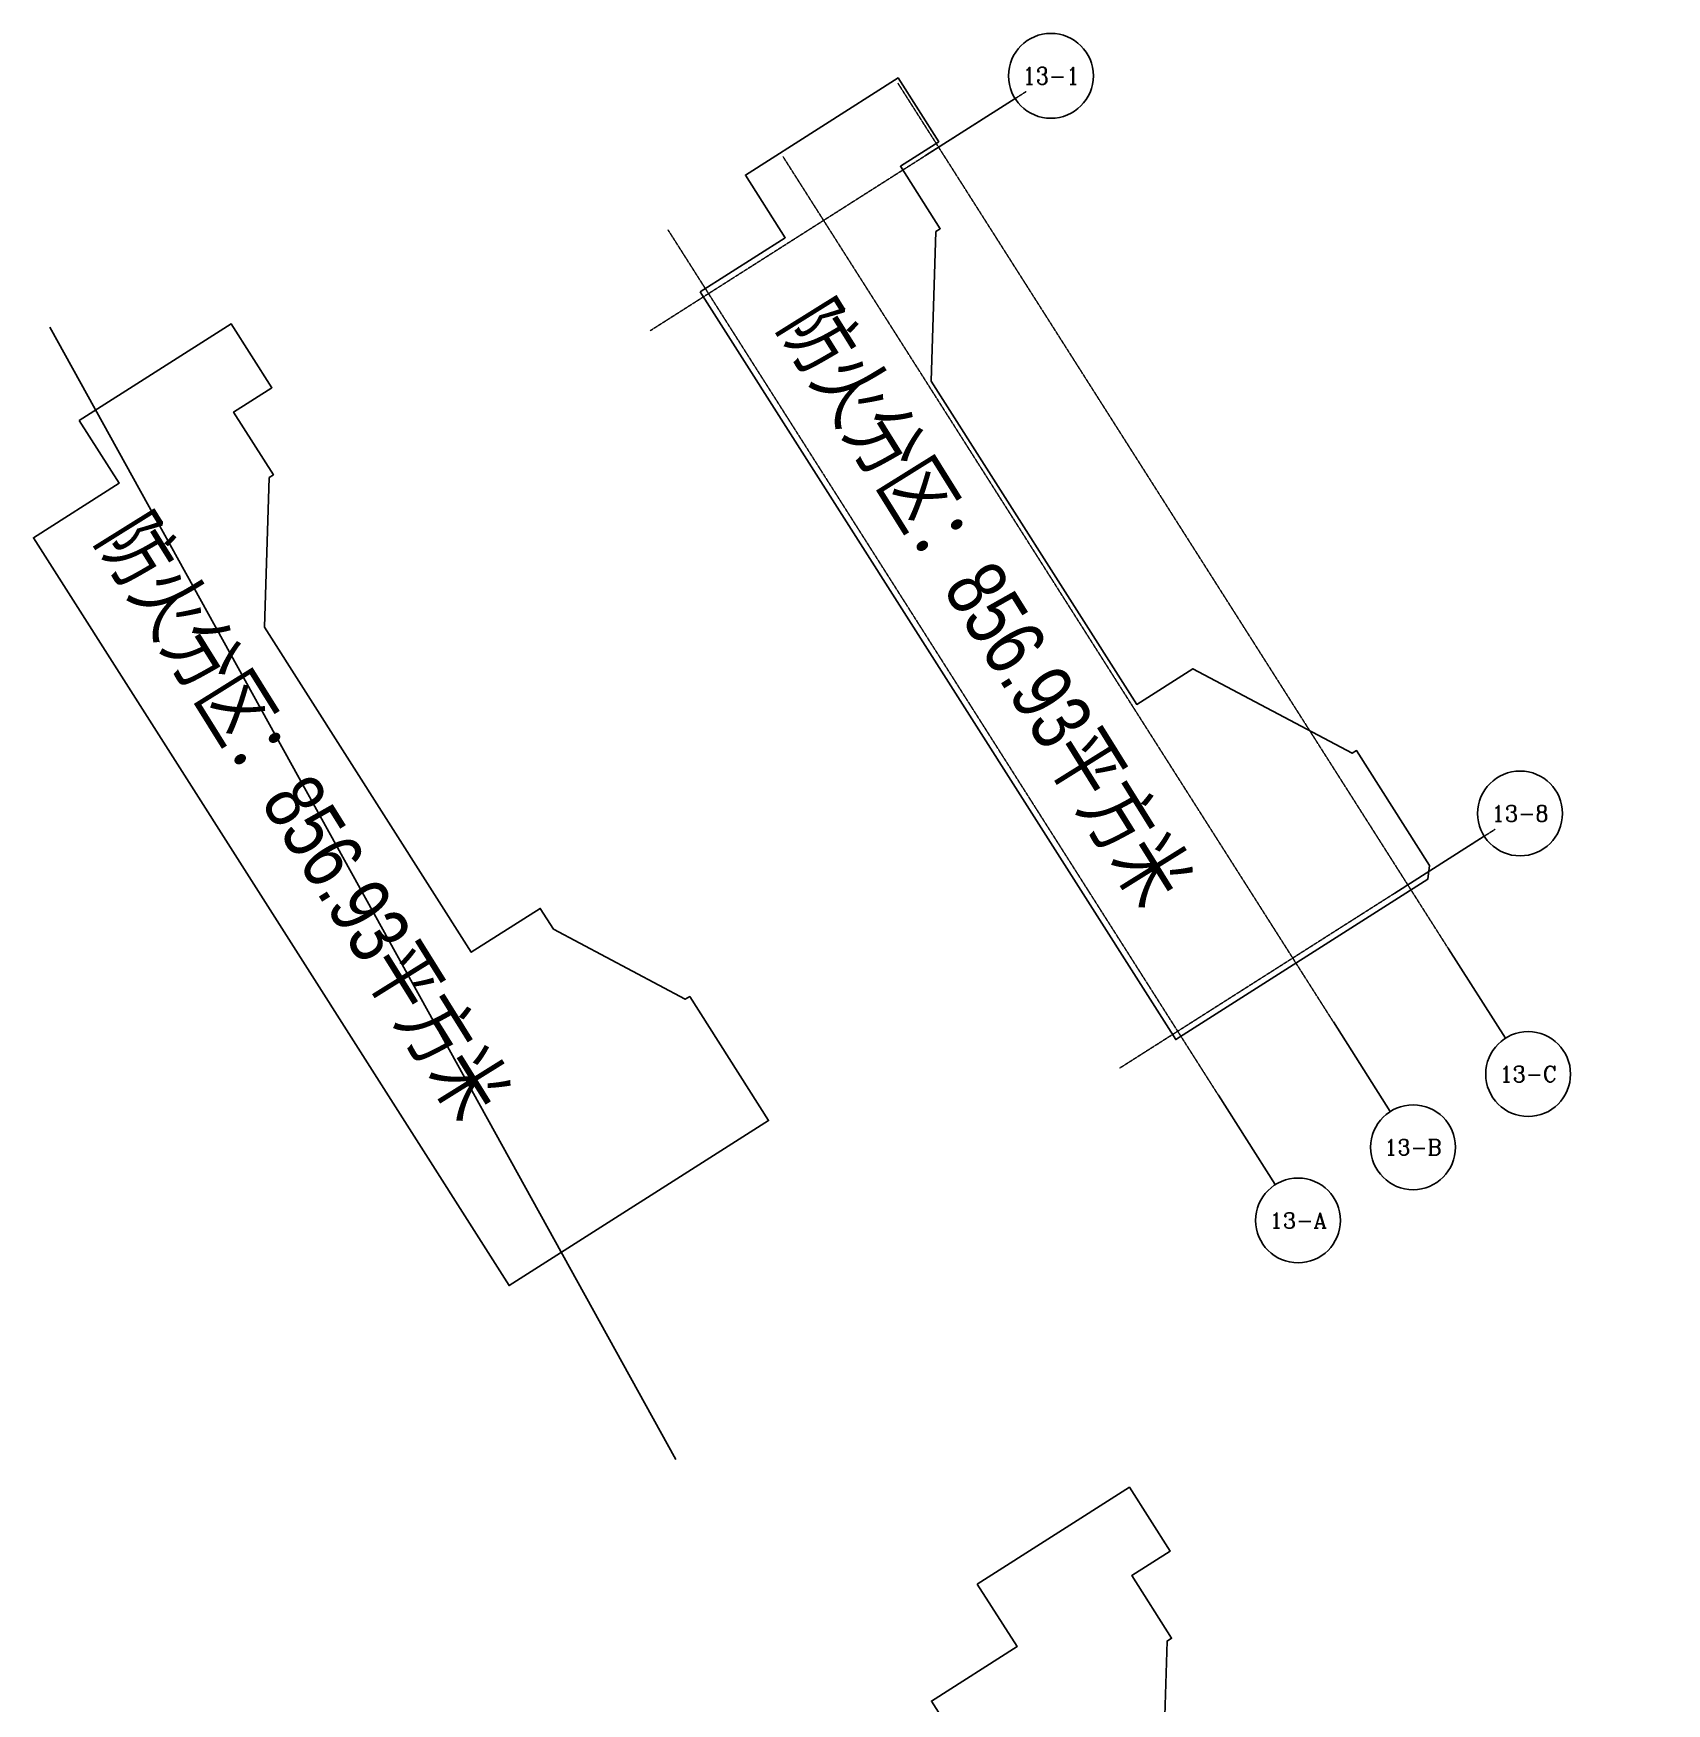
# Model space of a CAD drawing. Extents: x -46296 to 410892, y -135666 to 238728.
# Drawn here: x -46296 to 61509, y 83559 to 193798 of the extents above; entities that cross this region are included whole.
import ezdxf
from ezdxf.enums import TextEntityAlignment as Align

# ---------------------------------------------------------------- set-up
doc = ezdxf.new("R2010")
doc.units = 0
doc.header["$LTSCALE"] = 10
doc.header["$MEASUREMENT"] = 0
doc.linetypes.add('DOTE', pattern=[2.42, 2, -0.2, 0.02, -0.2])
for name, color, linetype in [('0 @ 1', 7, 'Continuous'), ('01-标注_轴线坐标', 132, 'Continuous'), ('02-TEXT_轴号', 7, 'Continuous'), ('A-TECH_结构', 21, 'Continuous'), ('A_AXIS-轴线', 36, 'DOTE'), ('AXIS_TEXT', 7, 'Continuous'), ('看线', 241, 'Continuous')]:
    doc.layers.add(name, color=color, linetype=linetype)
doc.styles.add('_TCH_AXIS', font='COMPLEX', dxfattribs={"bigfont": 'GBCBIG'})
doc.styles.add('Arial', font='arial.ttf', dxfattribs={"width": 0.75, "height": 2.5})
doc.styles.add('COMPLEX', font='COMPLEX')

# ---------------------------------------------------------------- blocks, each defined once
blk = doc.blocks.new('_AXISO')
blk.add_circle((0, 0), 0.5)
at = {"layer": 'AXIS_TEXT', "style": 'COMPLEX', "width": 1.041667}
blk.add_attdef('A', text='', height=0.56, dxfattribs=at).set_placement((-0.25, -0.28), (0.25, -0.28), align=Align.FIT)

msp = doc.modelspace()

# ---------------------------------------------------------------- linework, layer by layer
at = {"layer": '01-标注_轴线坐标'}
for p, q in [((12600.2, 185738.6), (18506.6, 189495.5)), ((43567.6, 137052.9), (49474, 140809.7)), ((47108.3, 133379.2), (50865.2, 127472.8)), ((39514.4, 128549), (43271.3, 122642.5)), ((31920.4, 123718.7), (35677.3, 117812.3))]:
    msp.add_line(p, q, dxfattribs=at)
at = {"layer": 'A-TECH_结构'}
for points in [[(-2282.7, 176746.2), (3328.4, 180315.2), (698.5, 184449.7), (10781.7, 190863.2), (13465.1, 186644.4), (10933.8, 185034.3), (13563.6, 180899.8), (13269.1, 180712.5), (12962.6, 170851.6), (26538.2, 149509.2), (30246.1, 151867.7), (40752.9, 146283.8), (41040.4, 146463.4), (45868, 138869.4), (45748.5, 137966), (29114.1, 127385.4), (-2282.7, 176746.2)], [(-43272.7, 168240.9), (-33231.7, 174627.6), (-30548.2, 170408.8), (-33079.6, 168798.7), (-30449.8, 164664.2), (-30744.2, 164476.9), (-31050.8, 154615.9), (-17395, 133146.8), (-12838.7, 136045), (-11967.2, 134674.9), (-3263.7, 130046.7), (-2976.7, 130229.2), (2229.3, 122044.7), (-14899.3, 111149.8), (-46296.1, 160510.6), (-40642.8, 164106.4), (-43272.7, 168240.9)], [(16007.2, 91452.5), (26048.1, 97839.2), (28731.6, 93620.3), (26200.3, 92010.2), (28830.1, 87875.7), (28535.6, 87688.4), (28229, 77827.5), (41884.9, 56358.4), (46441.2, 59256.5), (47312.6, 57886.5), (56016.2, 53258.3), (56303.1, 53440.8), (61509.2, 45256.3), (44380.5, 34361.3), (12983.7, 83722.1), (18637, 87318), (16007.2, 91452.5)]]:
    msp.add_lwpolyline(points, dxfattribs=at)
at = {"layer": 'A_AXIS-轴线'}
for p, q in [((-5577.8, 174176.3), (19227.5, 189954.1)), ((47108.3, 133379.2), (10773.9, 190502.8)), ((39514.4, 128549), (3179.9, 185672.5)), ((31920.4, 123718.7), (-4414, 180842.2)), ((25389.7, 125490.5), (50195, 141268.3))]:
    msp.add_line(p, q, dxfattribs=at)
at = {"layer": '看线'}
msp.add_line((-45205.3, 174402), (-3882.3, 99680.4), dxfattribs=at)

# ---------------------------------------------------------------- block references
at = {"layer": '01-标注_轴线坐标'}
ref = msp.add_blockref('_AXISO', (20869.1, 190998.3), dxfattribs=dict(at, xscale=5600, yscale=5600, zscale=5600))
ref.add_attrib('A', '13-1', dxfattribs={"layer": '02-TEXT_轴号', "height": 1141.35, "style": '_TCH_AXIS'}).set_placement((18994.1, 190427.6), (22744.2, 190427.6), align=Align.FIT)
ref = msp.add_blockref('_AXISO', (51836.6, 142312.5), dxfattribs=dict(at, xscale=5600, yscale=5600, zscale=5600))
ref.add_attrib('A', '13-8', dxfattribs={"layer": '02-TEXT_轴号', "height": 1070.17, "style": '_TCH_AXIS'}).set_placement((49951.1, 141777.4), (53722.1, 141777.4), align=Align.FIT)
ref = msp.add_blockref('_AXISO', (52368, 125110.3), dxfattribs=dict(at, xscale=5600, yscale=5600, zscale=5600))
ref.add_attrib('A', '13-C', dxfattribs={"layer": '02-TEXT_轴号', "height": 1056.95, "style": '_TCH_AXIS'}).set_placement((50480.6, 124581.8), (54255.4, 124581.8), align=Align.FIT)
ref = msp.add_blockref('_AXISO', (44774, 120280), dxfattribs=dict(at, xscale=5600, yscale=5600, zscale=5600))
ref.add_attrib('A', '13-B', dxfattribs={"layer": '02-TEXT_轴号', "height": 1031.42, "style": '_TCH_AXIS'}).set_placement((42883.1, 119764.3), (46664.9, 119764.3), align=Align.FIT)
ref = msp.add_blockref('_AXISO', (37180, 115449.7), dxfattribs=dict(at, xscale=5600, yscale=5600, zscale=5600))
ref.add_attrib('A', '13-A', dxfattribs={"layer": '02-TEXT_轴号', "height": 1019.1, "style": '_TCH_AXIS'}).set_placement((35287.4, 114940.1), (39072.6, 114940.1), align=Align.FIT)

# ---------------------------------------------------------------- texts
at = {"layer": '0 @ 1', "style": 'Arial', "width": 0.75}
for p in [(2851.7, 174525.6), (-42177.4, 160445.8)]:
    msp.add_text('防火分区：856.93平方米', height=4000, rotation=301.943328, dxfattribs=at).set_placement(p)

doc.saveas('drawing.dxf')
